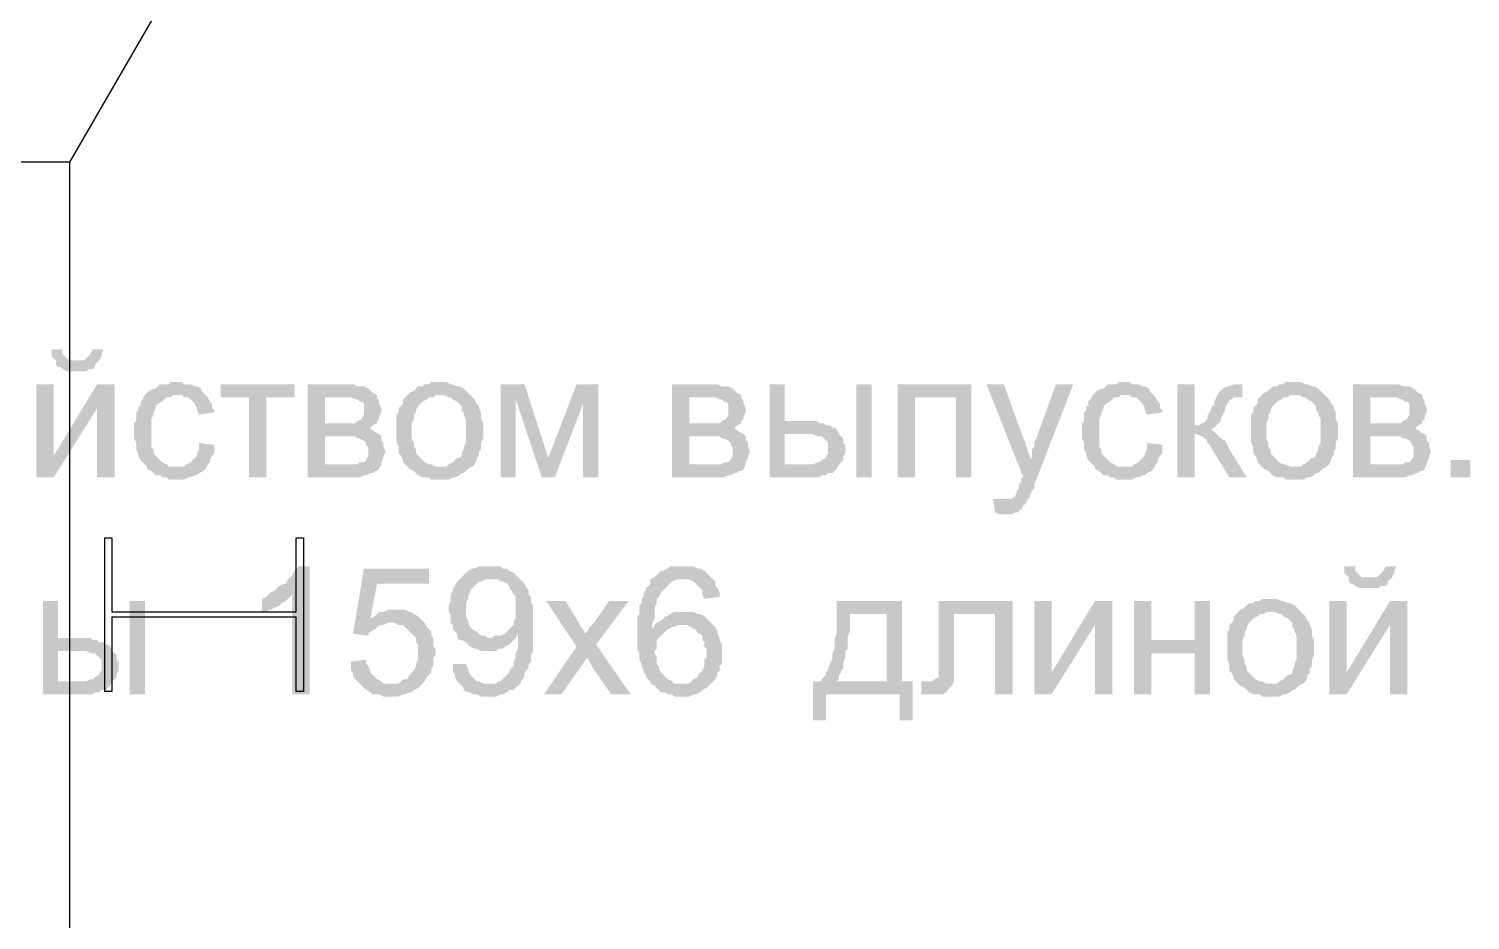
# Model space of a CAD drawing. Header units: millimetres. Extents: x -383313 to -161684, y -117025 to 99224.
# Drawn here: x -340972 to -338159, y -30699 to -28959 of the extents above; entities that cross this region are included whole.
import ezdxf

# ---------------------------------------------------------------- set-up
doc = ezdxf.new("R2010")
doc.units = ezdxf.units.MM
doc.header["$MEASUREMENT"] = 0
for name, color, linetype in [('001__КОНСТРУКТИВ__Двери', 13, 'Continuous'), ('001__КОНСТРУКТИВ__Колонны', 14, 'Continuous'), ('PDF_Solid Fills', 7, 'Continuous')]:
    doc.layers.add(name, color=color, linetype=linetype)
doc.layers.add('001__КОНСТРУКТИВ__Стены внутренние', color=7, linetype='Continuous', lineweight=30)

# ---------------------------------------------------------------- blocks, each defined once
blk = doc.blocks.new('A$Cf5759c35')
at = {"layer": 'PDF_Solid Fills'}
for points in [[(17555.5, -11319.9), (17534.3, -11319.9), (17534.3, -11332.6), (17538.5, -11336.9), (17542.8, -11341.1), (17580.9, -11341.1), (17576.6, -11341.1), (17568.2, -11341.1), (17563.9, -11336.9), (17559.7, -11332.6), (17555.5, -11328.4)], [(17635.9, -11319.9), (17614.7, -11319.9), (17610.5, -11328.4), (17606.3, -11332.6), (17602, -11336.9), (17602, -11336.9), (17597.8, -11341.1), (17589.3, -11341.1), (17580.9, -11341.1), (17542.8, -11341.1), (17542.8, -11349.6), (17547, -11353.8), (17551.2, -11353.8), (17555.5, -11358), (17563.9, -11362.3), (17568.2, -11362.3), (17576.6, -11362.3), (17585.1, -11362.3), (17589.3, -11362.3), (17593.6, -11362.3), (17602, -11362.3), (17606.3, -11358), (17614.7, -11358), (17619, -11353.8), (17619, -11349.6), (17623.2, -11345.3), (17627.4, -11341.1), (17631.7, -11332.6), (17631.7, -11328.4)], [(17657.1, -11387.7), (17623.2, -11387.7), (17538.5, -11527.4), (17504.7, -11569.7), (17538.5, -11569.7), (17623.2, -11434.2)], [(17779.8, -11383.4), (17767.1, -11383.4), (17762.9, -11387.7), (17746, -11387.7), (17741.7, -11391.9), (17737.5, -11396.1), (17733.3, -11396.1), (17724.8, -11400.4), (17720.6, -11404.6), (17716.3, -11408.8), (17712.1, -11417.3), (17707.9, -11421.5), (17707.9, -11430), (17703.6, -11430), (17703.6, -11438.5), (17699.4, -11442.7), (17699.4, -11451.2), (17699.4, -11459.6), (17695.2, -11463.9), (17695.2, -11472.3), (17695.2, -11480.8), (17695.2, -11489.3), (17695.2, -11493.5), (17699.4, -11502), (17699.4, -11510.4), (17699.4, -11514.7), (17703.6, -11523.1), (17703.6, -11527.4), (17707.9, -11535.8), (17712.1, -11540.1), (17716.3, -11544.3), (17720.6, -11548.5), (17779.8, -11548.5), (17775.6, -11548.5), (17771.4, -11548.5), (17762.9, -11548.5), (17758.7, -11544.3), (17750.2, -11540.1), (17746, -11535.8), (17741.7, -11531.6), (17741.7, -11531.6), (17737.5, -11527.4), (17733.3, -11523.1), (17733.3, -11514.7), (17729, -11510.4), (17729, -11502), (17729, -11497.7), (17729, -11489.3), (17729, -11480.8), (17729, -11476.6), (17729, -11468.1), (17729, -11459.6), (17729, -11455.4), (17733.3, -11446.9), (17733.3, -11442.7), (17737.5, -11434.2), (17737.5, -11430), (17741.7, -11425.8), (17741.7, -11425.8), (17750.2, -11421.5), (17754.4, -11417.3), (17758.7, -11413.1), (17767.1, -11413.1), (17771.4, -11408.8), (17779.8, -11408.8), (17834.9, -11408.8), (17830.6, -11404.6), (17826.4, -11400.4), (17826.4, -11396.1), (17817.9, -11391.9), (17813.7, -11391.9), (17805.2, -11387.7), (17801, -11387.7), (17792.5, -11387.7), (17788.3, -11383.4)], [(18008.4, -11387.7), (17864.5, -11387.7), (17864.5, -11413.1), (17919.5, -11413.1), (17919.5, -11569.7), (17953.4, -11569.7), (17953.4, -11413.1), (18008.4, -11413.1)], [(18105.8, -11387.7), (18033.8, -11387.7), (18033.8, -11569.7), (18135.4, -11569.7), (18143.9, -11565.5), (18148.1, -11565.5), (18156.6, -11561.2), (18160.8, -11561.2), (18165.1, -11557), (18169.3, -11557), (18173.5, -11552.8), (18177.8, -11544.3), (18067.7, -11544.3), (18067.7, -11489.3), (18105.8, -11489.3), (18173.5, -11485), (18165.1, -11480.8), (18160.8, -11476.6), (18156.6, -11476.6), (18156.6, -11472.3), (18160.8, -11468.1), (18067.7, -11463.9), (18067.7, -11413.1), (18101.6, -11413.1), (18169.3, -11408.8), (18160.8, -11404.6), (18156.6, -11400.4), (18152.4, -11396.1), (18143.9, -11391.9), (18143.9, -11391.9), (18135.4, -11391.9), (18131.2, -11391.9), (18122.7, -11387.7), (18114.3, -11387.7)], [(18292.1, -11383.4), (18292.1, -11383.4), (18275.1, -11383.4), (18270.9, -11387.7), (18262.4, -11387.7), (18258.2, -11391.9), (18249.7, -11391.9), (18245.5, -11396.1), (18241.3, -11400.4), (18232.8, -11404.6), (18232.8, -11404.6), (18228.6, -11408.8), (18292.1, -11408.8), (18292.1, -11408.8), (18300.5, -11408.8), (18309, -11413.1), (18313.2, -11413.1), (18317.5, -11417.3), (18325.9, -11421.5), (18330.2, -11425.8), (18334.4, -11430), (18334.4, -11438.5), (18338.6, -11442.7), (18338.6, -11446.9), (18342.9, -11455.4), (18342.9, -11463.9), (18342.9, -11468.1), (18342.9, -11476.6), (18342.9, -11480.8), (18342.9, -11489.3), (18342.9, -11497.7), (18342.9, -11502), (18338.6, -11510.4), (18338.6, -11514.7), (18334.4, -11523.1), (18334.4, -11527.4), (18330.2, -11531.6), (18325.9, -11531.6), (18321.7, -11535.8), (18317.5, -11540.1), (18309, -11544.3), (18304.8, -11548.5), (18296.3, -11548.5), (18292.1, -11548.5), (18228.6, -11548.5), (18232.8, -11552.8), (18241.3, -11557), (18245.5, -11561.2), (18249.7, -11565.5), (18258.2, -11569.7), (18262.4, -11569.7), (18270.9, -11569.7), (18275.1, -11573.9), (18283.6, -11573.9), (18292.1, -11573.9), (18296.3, -11573.9), (18300.5, -11573.9), (18309, -11573.9), (18317.5, -11569.7), (18321.7, -11569.7), (18330.2, -11565.5), (18334.4, -11561.2), (18338.6, -11561.2), (18342.9, -11557), (18347.1, -11552.8), (18355.6, -11548.5), (18359.8, -11544.3), (18364, -11535.8), (18364, -11531.6), (18364, -11531.6), (18368.3, -11527.4), (18368.3, -11518.9), (18372.5, -11514.7), (18372.5, -11506.2), (18372.5, -11502), (18376.7, -11493.5), (18376.7, -11485), (18376.7, -11476.6), (18376.7, -11472.3), (18376.7, -11463.9), (18372.5, -11455.4), (18372.5, -11446.9), (18372.5, -11442.7), (18368.3, -11434.2), (18368.3, -11430), (18364, -11425.8), (18359.8, -11417.3), (18355.6, -11413.1), (18351.3, -11408.8), (18347.1, -11404.6), (18342.9, -11400.4), (18338.6, -11396.1), (18330.2, -11391.9), (18325.9, -11391.9), (18317.5, -11387.7), (18313.2, -11387.7), (18304.8, -11383.4), (18300.5, -11383.4)], [(18457.2, -11387.7), (18410.6, -11387.7), (18410.6, -11569.7), (18440.2, -11569.7), (18440.2, -11417.3)], [(18601.1, -11387.7), (18558.8, -11387.7), (18503.7, -11531.6), (18491, -11569.7), (18516.4, -11569.7), (18571.5, -11425.8)], [(18817, -11387.7), (18745, -11387.7), (18745, -11569.7), (18846.6, -11569.7), (18855.1, -11565.5), (18859.3, -11565.5), (18867.8, -11561.2), (18872, -11561.2), (18876.3, -11557), (18880.5, -11557), (18884.7, -11552.8), (18889, -11544.3), (18778.9, -11544.3), (18778.9, -11489.3), (18817, -11489.3), (18884.7, -11485), (18876.3, -11480.8), (18872, -11476.6), (18867.8, -11476.6), (18867.8, -11472.3), (18872, -11468.1), (18778.9, -11463.9), (18778.9, -11413.1), (18812.8, -11413.1), (18880.5, -11408.8), (18872, -11404.6), (18867.8, -11400.4), (18863.6, -11396.1), (18855.1, -11391.9), (18855.1, -11391.9), (18846.6, -11391.9), (18842.4, -11391.9), (18833.9, -11387.7), (18825.5, -11387.7)], [(18965.2, -11387.7), (18935.5, -11387.7), (18935.5, -11569.7), (19032.9, -11569.7), (19037.1, -11565.5), (19045.6, -11565.5), (19049.8, -11561.2), (19058.3, -11561.2), (19062.5, -11557), (19066.8, -11552.8), (19066.8, -11552.8), (19071, -11544.3), (18965.2, -11544.3), (18965.2, -11485), (18999, -11485), (19071, -11485), (19066.8, -11476.6), (19062.5, -11472.3), (19058.3, -11472.3), (19054.1, -11468.1), (19045.6, -11468.1), (19041.4, -11463.9), (19032.9, -11463.9), (19028.7, -11459.6), (19020.2, -11459.6), (19011.7, -11459.6), (19003.3, -11459.6), (18965.2, -11459.6)], [(19329.2, -11387.7), (19185.3, -11387.7), (19185.3, -11569.7), (19219.2, -11569.7), (19219.2, -11413.1), (19299.6, -11413.1)], [(19392.7, -11387.7), (19358.9, -11387.7), (19430.8, -11569.7), (19443.5, -11535.8), (19443.5, -11531.6), (19443.5, -11527.4), (19439.3, -11518.9), (19439.3, -11514.7), (19435.1, -11506.2), (19435.1, -11502), (19430.8, -11493.5)], [(19528.2, -11387.7), (19494.3, -11387.7), (19456.2, -11493.5), (19456.2, -11493.5), (19452, -11502), (19452, -11510.4), (19447.8, -11514.7), (19447.8, -11523.1), (19447.8, -11527.4), (19443.5, -11535.8), (19430.8, -11569.7), (19426.6, -11569.7), (19426.6, -11578.2), (19422.4, -11582.4), (19422.4, -11590.9), (19418.1, -11595.1), (19418.1, -11599.3), (19418.1, -11599.3), (19413.9, -11607.8), (19405.4, -11612), (19405.4, -11612), (19397, -11612), (19388.5, -11612), (19439.3, -11612), (19439.3, -11612), (19443.5, -11607.8), (19443.5, -11603.6), (19447.8, -11595.1), (19452, -11590.9), (19452, -11582.4), (19456.2, -11573.9)], [(19629.8, -11383.4), (19617.1, -11383.4), (19612.9, -11387.7), (19595.9, -11387.7), (19591.7, -11391.9), (19587.5, -11396.1), (19583.2, -11396.1), (19574.8, -11400.4), (19570.5, -11404.6), (19566.3, -11408.8), (19562.1, -11417.3), (19557.8, -11421.5), (19557.8, -11430), (19553.6, -11430), (19553.6, -11438.5), (19549.4, -11442.7), (19549.4, -11451.2), (19549.4, -11459.6), (19545.1, -11463.9), (19545.1, -11472.3), (19545.1, -11480.8), (19545.1, -11489.3), (19545.1, -11493.5), (19549.4, -11502), (19549.4, -11510.4), (19549.4, -11514.7), (19553.6, -11523.1), (19553.6, -11527.4), (19557.8, -11535.8), (19562.1, -11540.1), (19566.3, -11544.3), (19570.5, -11548.5), (19629.8, -11548.5), (19625.6, -11548.5), (19621.3, -11548.5), (19612.9, -11548.5), (19608.6, -11544.3), (19600.2, -11540.1), (19595.9, -11535.8), (19591.7, -11531.6), (19591.7, -11531.6), (19587.5, -11527.4), (19583.2, -11523.1), (19583.2, -11514.7), (19579, -11510.4), (19579, -11502), (19579, -11497.7), (19579, -11489.3), (19579, -11480.8), (19579, -11476.6), (19579, -11468.1), (19579, -11459.6), (19579, -11455.4), (19583.2, -11446.9), (19583.2, -11442.7), (19587.5, -11434.2), (19587.5, -11430), (19591.7, -11425.8), (19591.7, -11425.8), (19600.2, -11421.5), (19604.4, -11417.3), (19608.6, -11413.1), (19617.1, -11413.1), (19621.3, -11408.8), (19629.8, -11408.8), (19684.8, -11408.8), (19680.6, -11404.6), (19676.4, -11400.4), (19676.4, -11396.1), (19667.9, -11391.9), (19663.7, -11391.9), (19655.2, -11387.7), (19651, -11387.7), (19642.5, -11387.7), (19638.3, -11383.4)], [(19765.3, -11387.7), (19731.4, -11387.7), (19731.4, -11569.7), (19765.3, -11569.7), (19765.3, -11485), (19807.6, -11485), (19803.4, -11480.8), (19799.1, -11476.6), (19794.9, -11476.6), (19794.9, -11476.6), (19803.4, -11472.3), (19807.6, -11468.1), (19765.3, -11468.1)], [(19858.4, -11387.7), (19841.5, -11387.7), (19833, -11391.9), (19828.8, -11391.9), (19820.3, -11396.1), (19816.1, -11400.4), (19816.1, -11400.4), (19811.8, -11404.6), (19807.6, -11413.1), (19849.9, -11413.1), (19858.4, -11413.1)], [(19960, -11383.4), (19960, -11383.4), (19943.1, -11383.4), (19938.8, -11387.7), (19930.4, -11387.7), (19926.1, -11391.9), (19917.7, -11391.9), (19913.4, -11396.1), (19909.2, -11400.4), (19900.7, -11404.6), (19900.7, -11404.6), (19896.5, -11408.8), (19960, -11408.8), (19960, -11408.8), (19968.5, -11408.8), (19976.9, -11413.1), (19981.2, -11413.1), (19985.4, -11417.3), (19993.9, -11421.5), (19998.1, -11425.8), (20002.3, -11430), (20002.3, -11438.5), (20006.6, -11442.7), (20006.6, -11446.9), (20010.8, -11455.4), (20010.8, -11463.9), (20010.8, -11468.1), (20010.8, -11476.6), (20010.8, -11480.8), (20010.8, -11489.3), (20010.8, -11497.7), (20010.8, -11502), (20006.6, -11510.4), (20006.6, -11514.7), (20002.3, -11523.1), (20002.3, -11527.4), (19998.1, -11531.6), (19993.9, -11531.6), (19989.6, -11535.8), (19985.4, -11540.1), (19976.9, -11544.3), (19972.7, -11548.5), (19964.2, -11548.5), (19960, -11548.5), (19896.5, -11548.5), (19900.7, -11552.8), (19909.2, -11557), (19913.4, -11561.2), (19917.7, -11565.5), (19926.1, -11569.7), (19930.4, -11569.7), (19938.8, -11569.7), (19943.1, -11573.9), (19951.5, -11573.9), (19960, -11573.9), (19964.2, -11573.9), (19968.5, -11573.9), (19976.9, -11573.9), (19985.4, -11569.7), (19989.6, -11569.7), (19998.1, -11565.5), (20002.3, -11561.2), (20006.6, -11561.2), (20010.8, -11557), (20015, -11552.8), (20023.5, -11548.5), (20027.7, -11544.3), (20032, -11535.8), (20032, -11531.6), (20032, -11531.6), (20036.2, -11527.4), (20036.2, -11518.9), (20040.4, -11514.7), (20040.4, -11506.2), (20040.4, -11502), (20044.7, -11493.5), (20044.7, -11485), (20044.7, -11476.6), (20044.7, -11472.3), (20044.7, -11463.9), (20040.4, -11455.4), (20040.4, -11446.9), (20040.4, -11442.7), (20036.2, -11434.2), (20036.2, -11430), (20032, -11425.8), (20027.7, -11417.3), (20023.5, -11413.1), (20019.3, -11408.8), (20015, -11404.6), (20010.8, -11400.4), (20006.6, -11396.1), (19998.1, -11391.9), (19993.9, -11391.9), (19985.4, -11387.7), (19981.2, -11387.7), (19972.7, -11383.4), (19968.5, -11383.4)], [(20146.3, -11387.7), (20074.3, -11387.7), (20074.3, -11569.7), (20175.9, -11569.7), (20184.4, -11565.5), (20188.6, -11565.5), (20197.1, -11561.2), (20201.3, -11561.2), (20205.5, -11557), (20209.8, -11557), (20214, -11552.8), (20218.2, -11544.3), (20108.2, -11544.3), (20108.2, -11489.3), (20146.3, -11489.3), (20214, -11485), (20205.5, -11480.8), (20201.3, -11476.6), (20197.1, -11476.6), (20197.1, -11472.3), (20201.3, -11468.1), (20108.2, -11463.9), (20108.2, -11413.1), (20142, -11413.1), (20209.8, -11408.8), (20201.3, -11404.6), (20197.1, -11400.4), (20192.8, -11396.1), (20184.4, -11391.9), (20184.4, -11391.9), (20175.9, -11391.9), (20171.7, -11391.9), (20163.2, -11387.7), (20154.7, -11387.7)], [(17834.9, -11408.8), (17779.8, -11408.8), (17788.3, -11408.8), (17792.5, -11413.1), (17801, -11413.1), (17805.2, -11417.3), (17809.5, -11421.5), (17813.7, -11425.8), (17817.9, -11434.2), (17817.9, -11438.5), (17822.2, -11446.9), (17851.8, -11442.7), (17851.8, -11438.5), (17847.6, -11434.2), (17847.6, -11425.8), (17843.3, -11421.5), (17839.1, -11413.1)], [(18169.3, -11408.8), (18101.6, -11413.1), (18101.6, -11413.1), (18118.5, -11413.1), (18127, -11417.3), (18131.2, -11417.3), (18135.4, -11421.5), (18139.7, -11421.5), (18143.9, -11425.8), (18143.9, -11434.2), (18143.9, -11438.5), (18143.9, -11442.7), (18143.9, -11446.9), (18139.7, -11455.4), (18139.7, -11455.4), (18131.2, -11459.6), (18127, -11463.9), (18122.7, -11463.9), (18114.3, -11463.9), (18110, -11463.9), (18097.3, -11463.9), (18067.7, -11463.9), (18160.8, -11468.1), (18169.3, -11463.9), (18169.3, -11459.6), (18173.5, -11455.4), (18173.5, -11451.2), (18177.8, -11442.7), (18177.8, -11438.5), (18177.8, -11434.2), (18173.5, -11425.8), (18173.5, -11421.5), (18169.3, -11413.1)], [(18228.6, -11408.8), (18224.3, -11413.1), (18220.1, -11417.3), (18220.1, -11425.8), (18215.9, -11430), (18211.6, -11434.2), (18211.6, -11442.7), (18207.4, -11446.9), (18207.4, -11455.4), (18207.4, -11463.9), (18207.4, -11472.3), (18207.4, -11480.8), (18207.4, -11480.8), (18207.4, -11489.3), (18207.4, -11497.7), (18207.4, -11502), (18211.6, -11510.4), (18211.6, -11518.9), (18211.6, -11523.1), (18215.9, -11527.4), (18220.1, -11535.8), (18220.1, -11540.1), (18224.3, -11544.3), (18228.6, -11548.5), (18292.1, -11548.5), (18287.8, -11548.5), (18283.6, -11548.5), (18275.1, -11544.3), (18270.9, -11544.3), (18262.4, -11540.1), (18258.2, -11535.8), (18254, -11531.6), (18254, -11531.6), (18249.7, -11527.4), (18245.5, -11523.1), (18245.5, -11514.7), (18241.3, -11510.4), (18241.3, -11502), (18237, -11493.5), (18237, -11489.3), (18237, -11480.8), (18237, -11476.6), (18237, -11468.1), (18237, -11463.9), (18241.3, -11455.4), (18241.3, -11446.9), (18245.5, -11442.7), (18245.5, -11438.5), (18249.7, -11430), (18254, -11425.8), (18254, -11425.8), (18258.2, -11421.5), (18266.7, -11417.3), (18270.9, -11413.1), (18279.4, -11413.1), (18283.6, -11408.8), (18292.1, -11408.8)], [(18880.5, -11408.8), (18812.8, -11413.1), (18812.8, -11413.1), (18829.7, -11413.1), (18838.2, -11417.3), (18842.4, -11417.3), (18846.6, -11421.5), (18850.9, -11421.5), (18855.1, -11425.8), (18855.1, -11434.2), (18855.1, -11438.5), (18855.1, -11442.7), (18855.1, -11446.9), (18850.9, -11455.4), (18850.9, -11455.4), (18842.4, -11459.6), (18838.2, -11463.9), (18833.9, -11463.9), (18825.5, -11463.9), (18821.2, -11463.9), (18808.5, -11463.9), (18778.9, -11463.9), (18872, -11468.1), (18880.5, -11463.9), (18880.5, -11459.6), (18884.7, -11455.4), (18884.7, -11451.2), (18889, -11442.7), (18889, -11438.5), (18889, -11434.2), (18884.7, -11425.8), (18884.7, -11421.5), (18880.5, -11413.1)], [(19684.8, -11408.8), (19629.8, -11408.8), (19638.3, -11408.8), (19642.5, -11413.1), (19651, -11413.1), (19655.2, -11417.3), (19659.4, -11421.5), (19663.7, -11425.8), (19667.9, -11434.2), (19667.9, -11438.5), (19672.1, -11446.9), (19701.8, -11442.7), (19701.8, -11438.5), (19697.5, -11434.2), (19697.5, -11425.8), (19693.3, -11421.5), (19689.1, -11413.1)], [(19807.6, -11413.1), (19803.4, -11421.5), (19803.4, -11430), (19799.1, -11430), (19794.9, -11442.7), (19790.7, -11446.9), (19790.7, -11455.4), (19786.4, -11459.6), (19786.4, -11459.6), (19782.2, -11463.9), (19778, -11463.9), (19773.7, -11468.1), (19765.3, -11468.1), (19807.6, -11468.1), (19811.8, -11463.9), (19816.1, -11459.6), (19816.1, -11455.4), (19820.3, -11446.9), (19824.5, -11438.5), (19824.5, -11434.2), (19828.8, -11425.8), (19833, -11421.5), (19833, -11417.3), (19837.2, -11417.3), (19841.5, -11413.1), (19849.9, -11413.1)], [(19896.5, -11408.8), (19892.3, -11413.1), (19888, -11417.3), (19888, -11425.8), (19883.8, -11430), (19879.6, -11434.2), (19879.6, -11442.7), (19875.3, -11446.9), (19875.3, -11455.4), (19875.3, -11463.9), (19875.3, -11472.3), (19875.3, -11480.8), (19875.3, -11480.8), (19875.3, -11489.3), (19875.3, -11497.7), (19875.3, -11502), (19879.6, -11510.4), (19879.6, -11518.9), (19879.6, -11523.1), (19883.8, -11527.4), (19888, -11535.8), (19888, -11540.1), (19892.3, -11544.3), (19896.5, -11548.5), (19960, -11548.5), (19955.8, -11548.5), (19951.5, -11548.5), (19943.1, -11544.3), (19938.8, -11544.3), (19930.4, -11540.1), (19926.1, -11535.8), (19921.9, -11531.6), (19921.9, -11531.6), (19917.7, -11527.4), (19913.4, -11523.1), (19913.4, -11514.7), (19909.2, -11510.4), (19909.2, -11502), (19905, -11493.5), (19905, -11489.3), (19905, -11480.8), (19905, -11476.6), (19905, -11468.1), (19905, -11463.9), (19909.2, -11455.4), (19909.2, -11446.9), (19913.4, -11442.7), (19913.4, -11438.5), (19917.7, -11430), (19921.9, -11425.8), (19921.9, -11425.8), (19926.1, -11421.5), (19934.6, -11417.3), (19938.8, -11413.1), (19947.3, -11413.1), (19951.5, -11408.8), (19960, -11408.8)], [(20209.8, -11408.8), (20142, -11413.1), (20142, -11413.1), (20159, -11413.1), (20167.4, -11417.3), (20171.7, -11417.3), (20175.9, -11421.5), (20180.1, -11421.5), (20184.4, -11425.8), (20184.4, -11434.2), (20184.4, -11438.5), (20184.4, -11442.7), (20184.4, -11446.9), (20180.1, -11455.4), (20180.1, -11455.4), (20171.7, -11459.6), (20167.4, -11463.9), (20163.2, -11463.9), (20154.7, -11463.9), (20150.5, -11463.9), (20137.8, -11463.9), (20108.2, -11463.9), (20201.3, -11468.1), (20209.8, -11463.9), (20209.8, -11459.6), (20214, -11455.4), (20214, -11451.2), (20218.2, -11442.7), (20218.2, -11438.5), (20218.2, -11434.2), (20214, -11425.8), (20214, -11421.5), (20209.8, -11413.1)], [(17822.2, -11502), (17822.2, -11514.7), (17817.9, -11523.1), (17817.9, -11527.4), (17813.7, -11531.6), (17809.5, -11535.8), (17805.2, -11540.1), (17796.8, -11544.3), (17792.5, -11548.5), (17784.1, -11548.5), (17779.8, -11548.5), (17720.6, -11548.5), (17720.6, -11552.8), (17729, -11557), (17733.3, -11561.2), (17737.5, -11565.5), (17746, -11565.5), (17750.2, -11569.7), (17758.7, -11569.7), (17762.9, -11573.9), (17771.4, -11573.9), (17779.8, -11573.9), (17784.1, -11573.9), (17792.5, -11573.9), (17801, -11569.7), (17805.2, -11569.7), (17813.7, -11565.5), (17817.9, -11565.5), (17822.2, -11561.2), (17830.6, -11557), (17830.6, -11557), (17834.9, -11552.8), (17839.1, -11544.3), (17843.3, -11540.1), (17843.3, -11535.8), (17847.6, -11527.4), (17851.8, -11523.1), (17851.8, -11514.7), (17851.8, -11506.2)], [(18173.5, -11485), (18105.8, -11489.3), (18105.8, -11489.3), (18127, -11489.3), (18131.2, -11493.5), (18135.4, -11493.5), (18143.9, -11497.7), (18148.1, -11502), (18148.1, -11506.2), (18152.4, -11510.4), (18152.4, -11518.9), (18152.4, -11523.1), (18152.4, -11527.4), (18148.1, -11535.8), (18143.9, -11540.1), (18139.7, -11540.1), (18135.4, -11540.1), (18131.2, -11544.3), (18122.7, -11544.3), (18114.3, -11544.3), (18105.8, -11544.3), (18067.7, -11544.3), (18177.8, -11544.3), (18177.8, -11540.1), (18182, -11531.6), (18182, -11527.4), (18186.2, -11518.9), (18186.2, -11518.9), (18182, -11510.4), (18182, -11502), (18177.8, -11497.7), (18177.8, -11489.3)], [(18884.7, -11485), (18817, -11489.3), (18817, -11489.3), (18838.2, -11489.3), (18842.4, -11493.5), (18846.6, -11493.5), (18855.1, -11497.7), (18859.3, -11502), (18859.3, -11506.2), (18863.6, -11510.4), (18863.6, -11518.9), (18863.6, -11523.1), (18863.6, -11527.4), (18859.3, -11535.8), (18855.1, -11540.1), (18850.9, -11540.1), (18846.6, -11540.1), (18842.4, -11544.3), (18833.9, -11544.3), (18825.5, -11544.3), (18817, -11544.3), (18778.9, -11544.3), (18889, -11544.3), (18889, -11540.1), (18893.2, -11531.6), (18893.2, -11527.4), (18897.4, -11518.9), (18897.4, -11518.9), (18893.2, -11510.4), (18893.2, -11502), (18889, -11497.7), (18889, -11489.3)], [(19071, -11485), (18999, -11485), (19020.2, -11485), (19028.7, -11489.3), (19032.9, -11489.3), (19037.1, -11489.3), (19041.4, -11493.5), (19045.6, -11497.7), (19049.8, -11502), (19049.8, -11510.4), (19049.8, -11514.7), (19049.8, -11514.7), (19049.8, -11523.1), (19045.6, -11527.4), (19045.6, -11531.6), (19037.1, -11535.8), (19037.1, -11535.8), (19032.9, -11540.1), (19028.7, -11540.1), (19020.2, -11544.3), (19016, -11544.3), (19007.5, -11544.3), (18994.8, -11544.3), (18965.2, -11544.3), (19071, -11544.3), (19075.2, -11540.1), (19079.5, -11535.8), (19079.5, -11527.4), (19083.7, -11523.1), (19083.7, -11514.7), (19083.7, -11514.7), (19083.7, -11506.2), (19079.5, -11502), (19079.5, -11493.5), (19075.2, -11489.3)], [(19672.1, -11502), (19672.1, -11514.7), (19667.9, -11523.1), (19667.9, -11527.4), (19663.7, -11531.6), (19659.4, -11535.8), (19655.2, -11540.1), (19646.7, -11544.3), (19642.5, -11548.5), (19634, -11548.5), (19629.8, -11548.5), (19570.5, -11548.5), (19570.5, -11552.8), (19579, -11557), (19583.2, -11561.2), (19587.5, -11565.5), (19595.9, -11565.5), (19600.2, -11569.7), (19608.6, -11569.7), (19612.9, -11573.9), (19621.3, -11573.9), (19629.8, -11573.9), (19634, -11573.9), (19642.5, -11573.9), (19651, -11569.7), (19655.2, -11569.7), (19663.7, -11565.5), (19667.9, -11565.5), (19672.1, -11561.2), (19680.6, -11557), (19680.6, -11557), (19684.8, -11552.8), (19689.1, -11544.3), (19693.3, -11540.1), (19693.3, -11535.8), (19697.5, -11527.4), (19701.8, -11523.1), (19701.8, -11514.7), (19701.8, -11506.2)], [(19807.6, -11485), (19765.3, -11485), (19769.5, -11485), (19778, -11489.3), (19782.2, -11489.3), (19782.2, -11493.5), (19786.4, -11493.5), (19790.7, -11502), (19794.9, -11506.2), (19799.1, -11514.7), (19833, -11569.7), (19866.9, -11569.7), (19833, -11514.7), (19833, -11514.7), (19828.8, -11506.2), (19824.5, -11497.7), (19816.1, -11493.5), (19811.8, -11489.3)], [(20214, -11485), (20146.3, -11489.3), (20146.3, -11489.3), (20167.4, -11489.3), (20171.7, -11493.5), (20175.9, -11493.5), (20184.4, -11497.7), (20188.6, -11502), (20188.6, -11506.2), (20192.8, -11510.4), (20192.8, -11518.9), (20192.8, -11523.1), (20192.8, -11527.4), (20188.6, -11535.8), (20184.4, -11540.1), (20180.1, -11540.1), (20175.9, -11540.1), (20171.7, -11544.3), (20163.2, -11544.3), (20154.7, -11544.3), (20146.3, -11544.3), (20108.2, -11544.3), (20218.2, -11544.3), (20218.2, -11540.1), (20222.5, -11531.6), (20222.5, -11527.4), (20226.7, -11518.9), (20226.7, -11518.9), (20222.5, -11510.4), (20222.5, -11502), (20218.2, -11497.7), (20218.2, -11489.3)], [(19371.6, -11612), (19375.8, -11637.4), (19384.3, -11641.7), (19409.7, -11641.7), (19413.9, -11637.4), (19422.4, -11637.4), (19422.4, -11633.2), (19426.6, -11633.2), (19430.8, -11624.7), (19435.1, -11620.5), (19439.3, -11612), (19388.5, -11612), (19388.5, -11612), (19380, -11612)], [(18038.1, -11743.3), (18016.9, -11743.3), (18012.7, -11747.5), (18008.4, -11751.7), (18004.2, -11760.2), (18000, -11764.4), (17995.7, -11768.7), (17991.5, -11777.1), (17987.3, -11777.1), (17978.8, -11781.4), (17974.6, -11785.6), (17970.3, -11789.8), (17961.9, -11794.1), (18004.2, -11798.3), (18004.2, -11993), (18038.1, -11993)], [(18270.9, -11747.5), (18143.9, -11747.5), (18122.7, -11874.5), (18152.4, -11878.7), (18152.4, -11874.5), (18156.6, -11870.3), (18165.1, -11866), (18169.3, -11861.8), (18169.3, -11861.8), (18173.5, -11857.6), (18182, -11857.6), (18190.5, -11853.3), (18194.7, -11853.3), (18258.2, -11849.1), (18258.2, -11849.1), (18254, -11844.9), (18156.6, -11844.9), (18169.3, -11777.1), (18270.9, -11777.1)], [(18389.4, -11743.3), (18389.4, -11743.3), (18368.3, -11743.3), (18359.8, -11747.5), (18355.6, -11747.5), (18347.1, -11751.7), (18342.9, -11756), (18338.6, -11760.2), (18334.4, -11764.4), (18393.7, -11768.7), (18397.9, -11768.7), (18406.4, -11768.7), (18410.6, -11772.9), (18414.8, -11772.9), (18423.3, -11777.1), (18427.5, -11781.4), (18427.5, -11785.6), (18431.8, -11789.8), (18436, -11798.3), (18440.2, -11802.5), (18440.2, -11811), (18440.2, -11815.2), (18440.2, -11823.7), (18440.2, -11827.9), (18440.2, -11836.4), (18440.2, -11844.9), (18436, -11849.1), (18436, -11857.6), (18431.8, -11861.8), (18427.5, -11866), (18423.3, -11870.3), (18419.1, -11874.5), (18444.5, -11874.5), (18444.5, -11883), (18444.5, -11883), (18444.5, -11891.4), (18444.5, -11899.9), (18444.5, -11904.1), (18440.2, -11912.6), (18440.2, -11921.1), (18440.2, -11921.1), (18436, -11929.5), (18436, -11938), (18431.8, -11942.2), (18427.5, -11946.5), (18427.5, -11950.7), (18423.3, -11954.9), (18414.8, -11963.4), (18410.6, -11967.6), (18406.4, -11967.6), (18402.1, -11971.9), (18393.7, -11971.9), (18385.2, -11971.9), (18444.5, -11976.1), (18448.7, -11971.9), (18452.9, -11963.4), (18457.2, -11959.2), (18457.2, -11950.7), (18461.4, -11946.5), (18465.6, -11938), (18465.6, -11938), (18465.6, -11933.8), (18469.9, -11929.5), (18469.9, -11921.1), (18469.9, -11916.8), (18474.1, -11908.4), (18474.1, -11904.1), (18474.1, -11895.7), (18474.1, -11887.2), (18474.1, -11878.7), (18474.1, -11870.3), (18474.1, -11861.8), (18474.1, -11861.8), (18474.1, -11853.3), (18474.1, -11844.9), (18474.1, -11836.4), (18474.1, -11827.9), (18474.1, -11819.5), (18469.9, -11815.2), (18469.9, -11806.8), (18469.9, -11802.5), (18465.6, -11798.3), (18465.6, -11794.1), (18465.6, -11789.8), (18461.4, -11785.6), (18457.2, -11777.1), (18452.9, -11772.9), (18448.7, -11768.7), (18444.5, -11764.4), (18440.2, -11760.2), (18436, -11756), (18427.5, -11751.7), (18423.3, -11747.5), (18414.8, -11747.5), (18410.6, -11743.3), (18402.1, -11743.3), (18397.9, -11743.3)], [(18766.2, -11743.3), (18740.8, -11743.3), (18736.6, -11747.5), (18728.1, -11751.7), (18723.9, -11751.7), (18719.6, -11756), (18715.4, -11760.2), (18711.2, -11764.4), (18766.2, -11768.7), (18766.2, -11768.7), (18774.7, -11768.7), (18778.9, -11768.7), (18787.4, -11772.9), (18791.6, -11777.1), (18795.8, -11781.4), (18795.8, -11781.4), (18800.1, -11785.6), (18804.3, -11789.8), (18804.3, -11798.3), (18808.5, -11806.8), (18838.2, -11802.5), (18838.2, -11798.3), (18838.2, -11794.1), (18833.9, -11785.6), (18829.7, -11781.4), (18829.7, -11772.9), (18825.5, -11768.7), (18821.2, -11764.4), (18817, -11760.2), (18812.8, -11756), (18808.5, -11751.7), (18800.1, -11747.5), (18795.8, -11747.5), (18787.4, -11743.3), (18783.1, -11743.3), (18774.7, -11743.3)], [(20078.5, -11743.3), (20057.4, -11743.3), (20057.4, -11756), (20061.6, -11760.2), (20065.8, -11764.4), (20103.9, -11764.4), (20099.7, -11764.4), (20091.2, -11764.4), (20087, -11760.2), (20082.8, -11756), (20078.5, -11751.7)], [(20159, -11743.3), (20137.8, -11743.3), (20133.6, -11751.7), (20129.3, -11756), (20125.1, -11760.2), (20125.1, -11760.2), (20120.9, -11764.4), (20112.4, -11764.4), (20103.9, -11764.4), (20065.8, -11764.4), (20065.8, -11772.9), (20070.1, -11777.1), (20074.3, -11777.1), (20078.5, -11781.4), (20087, -11785.6), (20091.2, -11785.6), (20099.7, -11785.6), (20108.2, -11785.6), (20112.4, -11785.6), (20116.6, -11785.6), (20125.1, -11785.6), (20129.3, -11781.4), (20137.8, -11781.4), (20142, -11777.1), (20142, -11772.9), (20146.3, -11768.7), (20150.5, -11764.4), (20154.7, -11756), (20154.7, -11751.7)], [(18334.4, -11764.4), (18330.2, -11768.7), (18325.9, -11772.9), (18321.7, -11781.4), (18317.5, -11785.6), (18317.5, -11789.8), (18313.2, -11798.3), (18313.2, -11802.5), (18313.2, -11811), (18309, -11819.5), (18309, -11827.9), (18309, -11832.2), (18313.2, -11836.4), (18313.2, -11844.9), (18313.2, -11853.3), (18317.5, -11857.6), (18317.5, -11866), (18321.7, -11870.3), (18325.9, -11874.5), (18325.9, -11883), (18330.2, -11887.2), (18393.7, -11883), (18385.2, -11883), (18381, -11878.7), (18372.5, -11878.7), (18368.3, -11874.5), (18364, -11870.3), (18355.6, -11866), (18355.6, -11866), (18351.3, -11861.8), (18347.1, -11853.3), (18347.1, -11849.1), (18342.9, -11840.6), (18342.9, -11836.4), (18342.9, -11827.9), (18342.9, -11819.5), (18342.9, -11815.2), (18347.1, -11806.8), (18347.1, -11802.5), (18351.3, -11794.1), (18351.3, -11789.8), (18355.6, -11785.6), (18364, -11777.1), (18368.3, -11772.9), (18372.5, -11772.9), (18381, -11768.7), (18385.2, -11768.7), (18393.7, -11768.7)], [(18711.2, -11764.4), (18702.7, -11768.7), (18702.7, -11777.1), (18698.5, -11781.4), (18694.2, -11785.6), (18694.2, -11789.8), (18690, -11794.1), (18690, -11802.5), (18685.8, -11806.8), (18685.8, -11815.2), (18681.5, -11819.5), (18681.5, -11827.9), (18681.5, -11836.4), (18677.3, -11840.6), (18677.3, -11849.1), (18677.3, -11857.6), (18677.3, -11866), (18677.3, -11874.5), (18677.3, -11878.7), (18677.3, -11887.2), (18677.3, -11895.7), (18677.3, -11904.1), (18681.5, -11912.6), (18681.5, -11921.1), (18681.5, -11925.3), (18685.8, -11933.8), (18685.8, -11938), (18690, -11946.5), (18690, -11950.7), (18694.2, -11954.9), (18694.2, -11959.2), (18698.5, -11963.4), (18702.7, -11967.6), (18702.7, -11971.9), (18711.2, -11976.1), (18715.4, -11980.3), (18719.6, -11984.6), (18723.9, -11988.8), (18732.3, -11988.8), (18736.6, -11993), (18745, -11993), (18749.3, -11997.3), (18757.7, -11997.3), (18766.2, -11997.3), (18766.2, -11997.3), (18770.4, -11997.3), (18778.9, -11997.3), (18787.4, -11993), (18791.6, -11993), (18800.1, -11988.8), (18804.3, -11984.6), (18804.3, -11984.6), (18812.8, -11980.3), (18817, -11976.1), (18821.2, -11971.9), (18762, -11971.9), (18757.7, -11971.9), (18749.3, -11971.9), (18745, -11967.6), (18736.6, -11963.4), (18736.6, -11963.4), (18732.3, -11959.2), (18728.1, -11954.9), (18723.9, -11950.7), (18719.6, -11942.2), (18719.6, -11938), (18715.4, -11933.8), (18715.4, -11925.3), (18715.4, -11921.1), (18711.2, -11912.6), (18711.2, -11908.4), (18715.4, -11904.1), (18715.4, -11895.7), (18715.4, -11887.2), (18719.6, -11883), (18723.9, -11878.7), (18728.1, -11874.5), (18732.3, -11870.3), (18736.6, -11866), (18706.9, -11866), (18706.9, -11861.8), (18706.9, -11853.3), (18711.2, -11844.9), (18711.2, -11836.4), (18711.2, -11827.9), (18711.2, -11823.7), (18715.4, -11815.2), (18715.4, -11811), (18715.4, -11806.8), (18719.6, -11802.5), (18723.9, -11794.1), (18728.1, -11789.8), (18732.3, -11785.6), (18736.6, -11781.4), (18740.8, -11777.1), (18745, -11772.9), (18753.5, -11768.7), (18757.7, -11768.7), (18766.2, -11768.7)], [(17547, -11811), (17517.4, -11811), (17517.4, -11993), (17614.7, -11993), (17619, -11988.8), (17627.4, -11988.8), (17631.7, -11984.6), (17640.1, -11984.6), (17644.4, -11980.3), (17648.6, -11976.1), (17648.6, -11976.1), (17652.8, -11967.6), (17547, -11967.6), (17547, -11908.4), (17580.9, -11908.4), (17652.8, -11908.4), (17648.6, -11899.9), (17644.4, -11895.7), (17640.1, -11895.7), (17635.9, -11891.4), (17627.4, -11891.4), (17623.2, -11887.2), (17614.7, -11887.2), (17610.5, -11883), (17602, -11883), (17593.6, -11883), (17585.1, -11883), (17547, -11883)], [(17961.9, -11794.1), (17957.6, -11798.3), (17953.4, -11802.5), (17944.9, -11806.8), (17944.9, -11836.4), (17944.9, -11832.2), (17953.4, -11832.2), (17957.6, -11827.9), (17961.9, -11827.9), (17970.3, -11823.7), (17978.8, -11819.5), (17978.8, -11819.5), (17983, -11815.2), (17991.5, -11811), (17995.7, -11806.8), (18000, -11802.5), (18004.2, -11798.3)], [(18537.6, -11811), (18499.5, -11811), (18558.8, -11899.9), (18579.9, -11921.1), (18588.4, -11938), (18626.5, -11993), (18664.6, -11993), (18596.9, -11895.7), (18575.7, -11874.5), (18575.7, -11874.5), (18571.5, -11866), (18567.2, -11861.8), (18563, -11853.3)], [(18660.4, -11811), (18622.3, -11811), (18592.6, -11853.3), (18588.4, -11857.6), (18584.2, -11861.8), (18579.9, -11870.3), (18575.7, -11874.5), (18596.9, -11895.7)], [(19193.8, -11811), (19066.8, -11811), (19066.8, -11836.4), (19164.1, -11836.4), (19164.1, -11967.6), (19066.8, -11967.6), (19037.1, -11967.6), (19020.2, -11967.6), (19020.2, -12043.8), (19045.6, -12043.8), (19045.6, -11993), (19189.5, -11993), (19214.9, -11967.6), (19193.8, -11967.6)], [(19409.7, -11811), (19265.7, -11811), (19265.7, -11959.2), (19265.7, -11959.2), (19257.3, -11963.4), (19257.3, -11963.4), (19253, -11967.6), (19244.6, -11967.6), (19231.9, -11967.6), (19231.9, -11993), (19236.1, -11993), (19244.6, -11993), (19248.8, -11993), (19257.3, -11993), (19257.3, -11993), (19265.7, -11993), (19274.2, -11993), (19278.4, -11988.8), (19282.7, -11988.8), (19282.7, -11984.6), (19286.9, -11980.3), (19291.1, -11976.1), (19295.4, -11967.6), (19295.4, -11963.4), (19295.4, -11959.2), (19295.4, -11954.9), (19295.4, -11946.5), (19295.4, -11938), (19295.4, -11929.5), (19295.4, -11836.4), (19375.8, -11836.4)], [(19604.4, -11811), (19570.5, -11811), (19485.9, -11950.7), (19452, -11993), (19485.9, -11993), (19570.5, -11857.6)], [(19680.6, -11811), (19646.7, -11811), (19646.7, -11993), (19680.6, -11993), (19680.6, -11912.6), (19765.3, -11912.6), (19680.6, -11887.2)], [(19794.9, -11811), (19765.3, -11811), (19765.3, -11887.2), (19680.6, -11887.2), (19765.3, -11912.6), (19765.3, -11993), (19794.9, -11993)], [(19913.4, -11806.8), (19913.4, -11806.8), (19896.5, -11806.8), (19892.3, -11811), (19883.8, -11811), (19879.6, -11815.2), (19871.1, -11815.2), (19866.9, -11819.5), (19862.6, -11823.7), (19854.2, -11827.9), (19854.2, -11827.9), (19849.9, -11832.2), (19913.4, -11832.2), (19913.4, -11832.2), (19921.9, -11832.2), (19930.4, -11836.4), (19934.6, -11836.4), (19938.8, -11840.6), (19947.3, -11844.9), (19951.5, -11849.1), (19955.8, -11853.3), (19955.8, -11861.8), (19960, -11866), (19960, -11870.3), (19964.2, -11878.7), (19964.2, -11887.2), (19964.2, -11891.4), (19964.2, -11899.9), (19964.2, -11904.1), (19964.2, -11912.6), (19964.2, -11921.1), (19964.2, -11925.3), (19960, -11933.8), (19960, -11938), (19955.8, -11946.5), (19955.8, -11950.7), (19951.5, -11954.9), (19947.3, -11954.9), (19943.1, -11959.2), (19938.8, -11963.4), (19930.4, -11967.6), (19926.1, -11971.9), (19917.7, -11971.9), (19913.4, -11971.9), (19849.9, -11971.9), (19854.2, -11976.1), (19862.6, -11980.3), (19866.9, -11984.6), (19871.1, -11988.8), (19879.6, -11993), (19883.8, -11993), (19892.3, -11993), (19896.5, -11997.3), (19905, -11997.3), (19913.4, -11997.3), (19917.7, -11997.3), (19921.9, -11997.3), (19930.4, -11997.3), (19938.8, -11993), (19943.1, -11993), (19951.5, -11988.8), (19955.8, -11984.6), (19960, -11984.6), (19964.2, -11980.3), (19968.5, -11976.1), (19976.9, -11971.9), (19981.2, -11967.6), (19985.4, -11959.2), (19985.4, -11954.9), (19985.4, -11954.9), (19989.6, -11950.7), (19989.6, -11942.2), (19993.9, -11938), (19993.9, -11929.5), (19993.9, -11925.3), (19998.1, -11916.8), (19998.1, -11908.4), (19998.1, -11899.9), (19998.1, -11895.7), (19998.1, -11887.2), (19993.9, -11878.7), (19993.9, -11870.3), (19993.9, -11866), (19989.6, -11857.6), (19989.6, -11853.3), (19985.4, -11849.1), (19981.2, -11840.6), (19976.9, -11836.4), (19972.7, -11832.2), (19968.5, -11827.9), (19964.2, -11823.7), (19960, -11819.5), (19951.5, -11815.2), (19947.3, -11815.2), (19938.8, -11811), (19934.6, -11811), (19926.1, -11806.8), (19921.9, -11806.8)], [(20180.1, -11811), (20146.3, -11811), (20061.6, -11950.7), (20027.7, -11993), (20061.6, -11993), (20146.3, -11857.6)], [(18203.2, -11827.9), (18203.2, -11827.9), (18190.5, -11827.9), (18182, -11832.2), (18173.5, -11832.2), (18169.3, -11836.4), (18165.1, -11840.6), (18156.6, -11844.9), (18254, -11844.9), (18249.7, -11840.6), (18241.3, -11836.4), (18237, -11832.2), (18232.8, -11832.2), (18224.3, -11827.9), (18220.1, -11827.9), (18211.6, -11827.9)], [(18770.4, -11832.2), (18770.4, -11832.2), (18749.3, -11832.2), (18740.8, -11836.4), (18736.6, -11840.6), (18732.3, -11840.6), (18728.1, -11844.9), (18723.9, -11849.1), (18715.4, -11853.3), (18711.2, -11857.6), (18706.9, -11866), (18736.6, -11866), (18745, -11861.8), (18749.3, -11861.8), (18757.7, -11857.6), (18762, -11857.6), (18821.2, -11853.3), (18817, -11849.1), (18812.8, -11844.9), (18808.5, -11840.6), (18800.1, -11836.4), (18795.8, -11836.4), (18787.4, -11832.2), (18783.1, -11832.2), (18774.7, -11832.2)], [(19066.8, -11836.4), (19066.8, -11874.5), (19062.5, -11883), (19062.5, -11904.1), (19058.3, -11912.6), (19058.3, -11916.8), (19058.3, -11925.3), (19054.1, -11929.5), (19054.1, -11933.8), (19049.8, -11942.2), (19049.8, -11946.5), (19045.6, -11950.7), (19045.6, -11954.9), (19041.4, -11959.2), (19037.1, -11963.4), (19037.1, -11967.6), (19066.8, -11967.6), (19066.8, -11967.6), (19071, -11963.4), (19071, -11954.9), (19075.2, -11950.7), (19075.2, -11946.5), (19079.5, -11942.2), (19079.5, -11933.8), (19079.5, -11929.5), (19083.7, -11921.1), (19083.7, -11916.8), (19083.7, -11908.4), (19087.9, -11904.1), (19087.9, -11895.7), (19087.9, -11887.2), (19087.9, -11878.7), (19092.2, -11870.3), (19092.2, -11861.8), (19092.2, -11853.3), (19092.2, -11844.9), (19092.2, -11836.4), (19164.1, -11836.4)], [(19849.9, -11832.2), (19845.7, -11836.4), (19841.5, -11840.6), (19841.5, -11849.1), (19837.2, -11853.3), (19833, -11857.6), (19833, -11866), (19828.8, -11870.3), (19828.8, -11878.7), (19828.8, -11887.2), (19828.8, -11895.7), (19828.8, -11904.1), (19828.8, -11904.1), (19828.8, -11912.6), (19828.8, -11921.1), (19828.8, -11925.3), (19833, -11933.8), (19833, -11942.2), (19833, -11946.5), (19837.2, -11950.7), (19841.5, -11959.2), (19841.5, -11963.4), (19845.7, -11967.6), (19849.9, -11971.9), (19913.4, -11971.9), (19909.2, -11971.9), (19905, -11971.9), (19896.5, -11967.6), (19892.3, -11967.6), (19883.8, -11963.4), (19879.6, -11959.2), (19875.3, -11954.9), (19875.3, -11954.9), (19871.1, -11950.7), (19866.9, -11946.5), (19866.9, -11938), (19862.6, -11933.8), (19862.6, -11925.3), (19858.4, -11916.8), (19858.4, -11912.6), (19858.4, -11904.1), (19858.4, -11899.9), (19858.4, -11891.4), (19858.4, -11887.2), (19862.6, -11878.7), (19862.6, -11870.3), (19866.9, -11866), (19866.9, -11861.8), (19871.1, -11853.3), (19875.3, -11849.1), (19875.3, -11849.1), (19879.6, -11844.9), (19888, -11840.6), (19892.3, -11836.4), (19900.7, -11836.4), (19905, -11832.2), (19913.4, -11832.2)], [(18258.2, -11849.1), (18194.7, -11853.3), (18203.2, -11853.3), (18211.6, -11857.6), (18220.1, -11857.6), (18224.3, -11861.8), (18228.6, -11866), (18232.8, -11870.3), (18237, -11874.5), (18241.3, -11878.7), (18245.5, -11883), (18245.5, -11891.4), (18249.7, -11895.7), (18249.7, -11904.1), (18249.7, -11912.6), (18249.7, -11912.6), (18249.7, -11916.8), (18249.7, -11925.3), (18245.5, -11933.8), (18245.5, -11938), (18241.3, -11946.5), (18237, -11950.7), (18232.8, -11954.9), (18232.8, -11954.9), (18228.6, -11963.4), (18220.1, -11963.4), (18215.9, -11967.6), (18211.6, -11971.9), (18203.2, -11971.9), (18194.7, -11971.9), (18258.2, -11971.9), (18262.4, -11967.6), (18262.4, -11967.6), (18266.7, -11959.2), (18270.9, -11954.9), (18275.1, -11950.7), (18275.1, -11942.2), (18279.4, -11938), (18279.4, -11929.5), (18279.4, -11921.1), (18283.6, -11916.8), (18283.6, -11908.4), (18283.6, -11904.1), (18279.4, -11899.9), (18279.4, -11891.4), (18279.4, -11883), (18275.1, -11878.7), (18275.1, -11870.3), (18270.9, -11866), (18266.7, -11861.8), (18262.4, -11853.3)], [(18821.2, -11853.3), (18762, -11857.6), (18774.7, -11857.6), (18783.1, -11861.8), (18787.4, -11866), (18791.6, -11866), (18795.8, -11874.5), (18800.1, -11874.5), (18804.3, -11878.7), (18804.3, -11887.2), (18808.5, -11891.4), (18808.5, -11899.9), (18812.8, -11904.1), (18812.8, -11912.6), (18812.8, -11921.1), (18808.5, -11925.3), (18808.5, -11933.8), (18808.5, -11938), (18804.3, -11946.5), (18800.1, -11950.7), (18795.8, -11954.9), (18795.8, -11959.2), (18787.4, -11963.4), (18783.1, -11967.6), (18778.9, -11971.9), (18770.4, -11971.9), (18762, -11971.9), (18821.2, -11971.9), (18825.5, -11967.6), (18829.7, -11963.4), (18833.9, -11954.9), (18833.9, -11950.7), (18838.2, -11946.5), (18838.2, -11938), (18842.4, -11933.8), (18842.4, -11925.3), (18842.4, -11921.1), (18842.4, -11912.6), (18842.4, -11908.4), (18842.4, -11899.9), (18842.4, -11895.7), (18838.2, -11887.2), (18838.2, -11883), (18833.9, -11874.5), (18833.9, -11870.3), (18829.7, -11861.8), (18825.5, -11857.6)], [(18419.1, -11874.5), (18410.6, -11878.7), (18397.9, -11878.7), (18393.7, -11883), (18330.2, -11887.2), (18334.4, -11887.2), (18342.9, -11891.4), (18347.1, -11895.7), (18351.3, -11899.9), (18359.8, -11904.1), (18364, -11904.1), (18372.5, -11908.4), (18376.7, -11908.4), (18385.2, -11908.4), (18385.2, -11908.4), (18393.7, -11908.4), (18402.1, -11908.4), (18406.4, -11904.1), (18414.8, -11904.1), (18419.1, -11899.9), (18419.1, -11899.9), (18427.5, -11895.7), (18431.8, -11891.4), (18436, -11887.2), (18440.2, -11883), (18444.5, -11874.5)], [(17652.8, -11908.4), (17580.9, -11908.4), (17602, -11908.4), (17610.5, -11912.6), (17614.7, -11912.6), (17619, -11912.6), (17623.2, -11916.8), (17627.4, -11921.1), (17631.7, -11925.3), (17631.7, -11933.8), (17631.7, -11938), (17631.7, -11938), (17631.7, -11946.5), (17627.4, -11950.7), (17627.4, -11954.9), (17619, -11959.2), (17619, -11959.2), (17614.7, -11963.4), (17610.5, -11963.4), (17602, -11967.6), (17597.8, -11967.6), (17589.3, -11967.6), (17576.6, -11967.6), (17547, -11967.6), (17652.8, -11967.6), (17657.1, -11963.4), (17661.3, -11959.2), (17661.3, -11950.7), (17665.5, -11946.5), (17665.5, -11938), (17665.5, -11938), (17665.5, -11929.5), (17661.3, -11925.3), (17661.3, -11916.8), (17657.1, -11912.6)], [(18148.1, -11925.3), (18114.3, -11929.5), (18118.5, -11929.5), (18118.5, -11946.5), (18122.7, -11950.7), (18122.7, -11959.2), (18127, -11963.4), (18131.2, -11967.6), (18135.4, -11971.9), (18139.7, -11976.1), (18143.9, -11980.3), (18148.1, -11984.6), (18156.6, -11988.8), (18160.8, -11993), (18169.3, -11993), (18173.5, -11993), (18182, -11997.3), (18190.5, -11997.3), (18194.7, -11997.3), (18198.9, -11997.3), (18203.2, -11997.3), (18211.6, -11997.3), (18220.1, -11993), (18224.3, -11993), (18232.8, -11988.8), (18237, -11988.8), (18241.3, -11984.6), (18249.7, -11980.3), (18254, -11976.1), (18258.2, -11971.9), (18194.7, -11971.9), (18194.7, -11971.9), (18190.5, -11971.9), (18182, -11971.9), (18177.8, -11967.6), (18169.3, -11963.4), (18165.1, -11959.2), (18160.8, -11954.9), (18156.6, -11950.7), (18156.6, -11946.5), (18152.4, -11938), (18148.1, -11933.8)], [(18342.9, -11933.8), (18317.5, -11933.8), (18317.5, -11946.5), (18321.7, -11954.9), (18321.7, -11959.2), (18325.9, -11967.6), (18330.2, -11971.9), (18334.4, -11976.1), (18338.6, -11980.3), (18338.6, -11984.6), (18347.1, -11988.8), (18351.3, -11988.8), (18355.6, -11993), (18364, -11993), (18372.5, -11997.3), (18376.7, -11997.3), (18385.2, -11997.3), (18389.4, -11997.3), (18397.9, -11997.3), (18402.1, -11997.3), (18410.6, -11993), (18414.8, -11993), (18423.3, -11988.8), (18427.5, -11984.6), (18436, -11984.6), (18440.2, -11980.3), (18444.5, -11976.1), (18385.2, -11971.9), (18385.2, -11971.9), (18376.7, -11971.9), (18368.3, -11967.6), (18364, -11967.6), (18359.8, -11963.4), (18355.6, -11959.2), (18351.3, -11954.9), (18347.1, -11946.5), (18347.1, -11942.2)]]:
    blk.add_hatch(color=8, dxfattribs=at).paths.add_polyline_path(points)
at = {"layer": 'PDF_Solid Fills', "color": 8, "lineweight": 13}
for points in [[(17538.5, -11387.7), (17504.7, -11387.7), (17538.5, -11527.4), (17504.7, -11569.7)], [(17657.1, -11387.7), (17623.2, -11434.2), (17657.1, -11569.7), (17623.2, -11569.7)], [(18457.2, -11387.7), (18440.2, -11417.3), (18503.7, -11531.6), (18491, -11569.7)], [(18601.1, -11387.7), (18571.5, -11425.8), (18601.1, -11569.7), (18571.5, -11569.7)], [(19134.5, -11569.7), (19134.5, -11387.7), (19104.9, -11569.7), (19104.9, -11387.7)], [(19329.2, -11387.7), (19299.6, -11413.1), (19329.2, -11569.7), (19299.6, -11569.7)], [(20264.8, -11569.7), (20264.8, -11535.8), (20302.9, -11569.7), (20302.9, -11535.8)], [(17716.3, -11993), (17716.3, -11811), (17686.7, -11993), (17686.7, -11811)], [(19409.7, -11811), (19375.8, -11836.4), (19409.7, -11993), (19375.8, -11993)], [(19485.9, -11811), (19452, -11811), (19485.9, -11950.7), (19452, -11993)], [(19604.4, -11811), (19570.5, -11857.6), (19604.4, -11993), (19570.5, -11993)], [(20061.6, -11811), (20027.7, -11811), (20061.6, -11950.7), (20027.7, -11993)], [(20180.1, -11811), (20146.3, -11857.6), (20180.1, -11993), (20146.3, -11993)], [(18558.8, -11899.9), (18495.3, -11993), (18579.9, -11921.1), (18529.1, -11993)], [(19214.9, -11967.6), (19189.5, -11993), (19214.9, -12043.8), (19189.5, -12043.8)]]:
    blk.add_solid(points, dxfattribs=at)

msp = doc.modelspace()

# ---------------------------------------------------------------- linework, layer by layer
at = {"lineweight": 30, "ltscale": 100}
msp.add_line((-340892.08382, -29219.57676), (-341272.08382, -29219.57674), dxfattribs=at)
at = {"layer": '001__КОНСТРУКТИВ__Двери', "ltscale": 100}
msp.add_line((-340892.08382, -29219.57676), (-340442.08382, -28440.15389), dxfattribs=at)
at = {"layer": '001__КОНСТРУКТИВ__Колонны', "linetype": 'Continuous', "lineweight": 30}
for p, q in [((-340824.08382, -30252.0977), (-340824.08382, -29952.0977)), ((-340824.08382, -29952.0977), (-340810.08382, -29952.0977)), ((-340810.08382, -29952.0977), (-340810.08382, -30096.7977)), ((-340450.08382, -30096.7977), (-340450.08382, -29952.0977)), ((-340450.08382, -29952.0977), (-340436.08382, -29952.0977)), ((-340436.08382, -29952.0977), (-340436.08382, -30252.0977)), ((-340810.08382, -30096.7977), (-340450.08382, -30096.7977)), ((-340450.08382, -30107.3977), (-340810.08382, -30107.3977)), ((-340810.08382, -30107.3977), (-340810.08382, -30252.0977)), ((-340450.08382, -30252.0977), (-340450.08382, -30107.3977)), ((-340810.08382, -30252.0977), (-340824.08382, -30252.0977)), ((-340436.08382, -30252.0977), (-340450.08382, -30252.0977))]:
    msp.add_line(p, q, dxfattribs=at)
at = {"layer": '001__КОНСТРУКТИВ__Стены внутренние', "color": 7, "linetype": 'Continuous', "flags": 128}
msp.add_lwpolyline([(-340892.08382, -31290.81008), (-340892.08382, -29219.57676)], dxfattribs=at)

# ---------------------------------------------------------------- block references
at = {"ltscale": 100}
msp.add_blockref('A$Cf5759c35', (-358461.97282, -18264.93104), dxfattribs=at)

doc.saveas('drawing.dxf')
